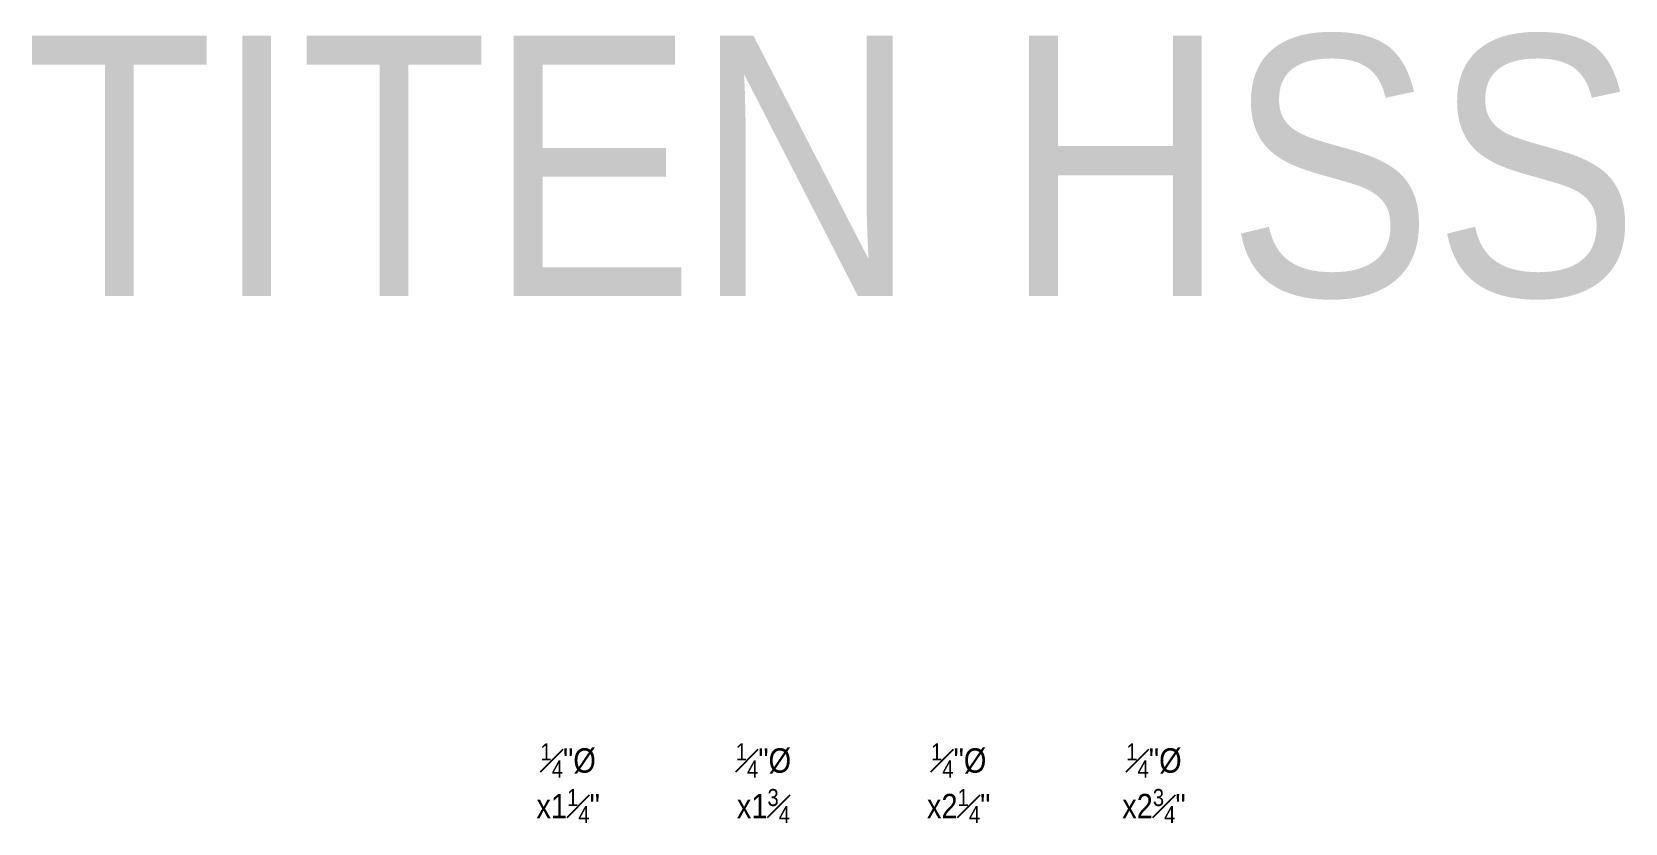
# Model space of a CAD drawing. Header units: inches. Extents: x -2661 to 42767, y -1222 to 9099.
# Drawn here: x 1371.88 to 1396.35, y 1275.04 to 1287.2 of the extents above; entities that cross this region are included whole.
import ezdxf

# ---------------------------------------------------------------- set-up
doc = ezdxf.new("R2010")
doc.units = ezdxf.units.IN
doc.header["$LTSCALE"] = 12
doc.header["$MEASUREMENT"] = 0
doc.layers.add('S-ANNO-NOTE', color=4, linetype='CONTINUOUS')
doc.styles.add('Arial', font='arial.ttf', dxfattribs={"width": 0.85})

msp = doc.modelspace()

# ---------------------------------------------------------------- texts
at = {"layer": 'S-ANNO-NOTE', "color": 191, "attachment_point": 5, "style": 'Arial'}
for s, insert, char_height, width in [('\\A1;TITEN HSS', (1384.17093, 1285.11154), 4, 33.1972931), ('\\A1;{\\H0.7x;\\S1#4;}"%%C x1{\\H0.7x;\\S1#4;}"', (1380.11556, 1275.6524), 0.375, 1.5434442), ('\\A1;{\\H0.7x;\\S1#4;}"%%C x1{\\H0.7x;\\S3#4;}', (1383.11556, 1275.6524), 0.375, 1.5434442), ('\\A1;{\\H0.7x;\\S1#4;}"%%C x2{\\H0.7x;\\S1#4;}"', (1386.11556, 1275.6524), 0.375, 1.5434442), ('\\A1;{\\H0.7x;\\S1#4;}"%%C x2{\\H0.7x;\\S3#4;}"', (1389.11556, 1275.6524), 0.375, 1.5434442)]:
    msp.add_mtext(s, dxfattribs=dict(at, insert=insert, char_height=char_height, width=width))

doc.saveas('drawing.dxf')
